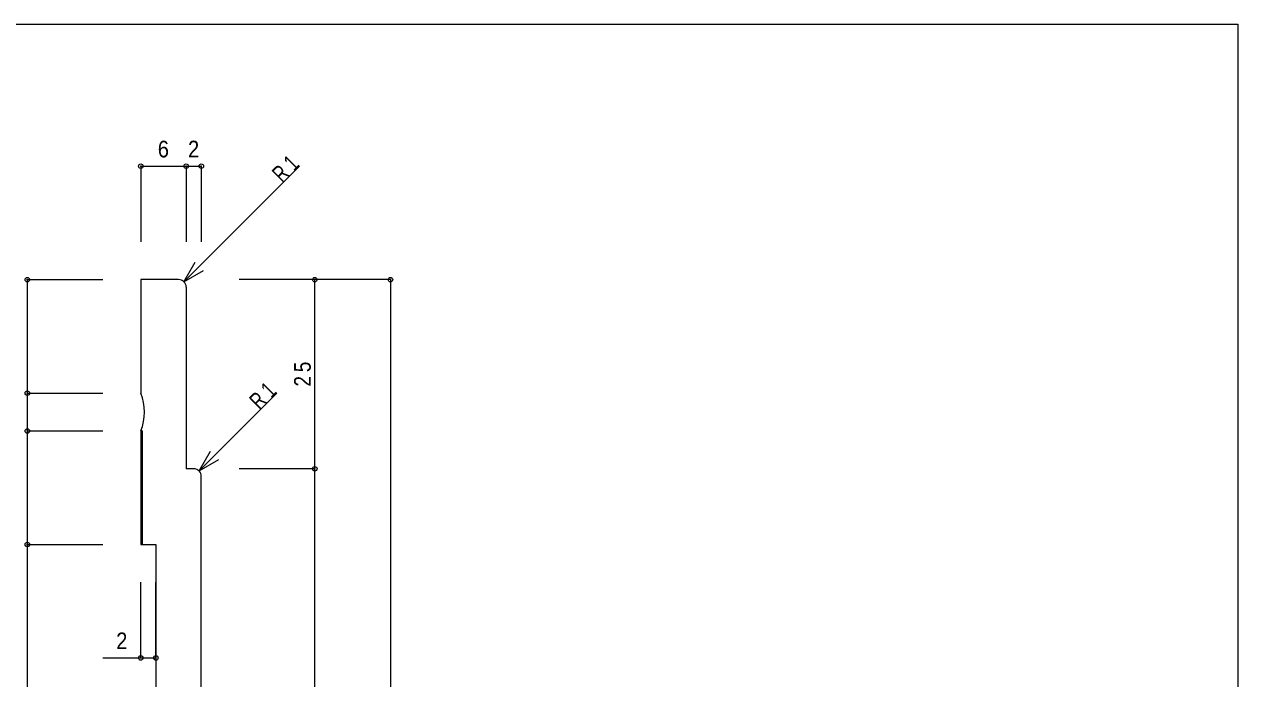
# Model space of a CAD drawing. Units: millimetres on the paper. Extents: x -141 to 141, y -98 to 98.
# Drawn here: x -19.4 to 141, y 11 to 97.5 of the extents above; entities that cross this region are included whole.
import ezdxf
from ezdxf.enums import TextEntityAlignment as Align

# ---------------------------------------------------------------- set-up
doc = ezdxf.new("R2010")
doc.units = ezdxf.units.MM
doc.header["$PDMODE"] = 32
doc.header["$PDSIZE"] = 0.6
for name, color, linetype, lineweight in [('F-0_図面枠', 2, 'Continuous', 9), ('F-3_F-3ﾚｲﾔ', 4, 'Continuous', 9), ('F-4_F-4ﾚｲﾔ', 4, 'Continuous', 9), ('F-8_F-8ﾚｲﾔ', 7, 'Continuous', 9)]:
    doc.layers.add(name, color=color, linetype=linetype, lineweight=lineweight)
doc.styles.add('HGｺﾞｼｯｸM', font='')
doc.styles.get('HGｺﾞｼｯｸM').set_extended_font_data('HGｺﾞｼｯｸM')

msp = doc.modelspace()

# ---------------------------------------------------------------- linework, layer by layer
at = {"layer": 'F-0_図面枠', "color": 5}
for p, q in [((-141, 97.5), (141, 97.5)), ((141, 97.5), (141, -97.5))]:
    msp.add_line(p, q, dxfattribs=at)
at = {"layer": 'F-0_図面枠'}
for p, q in [((-4, 63.75), (-4, 48.75)), ((1, 63.75), (-4, 63.75)), ((2, 62.75), (2, 38.75)), ((-4, 43.75), (-4, 28.75)), ((3, 38.75), (2, 38.75)), ((4, -50.25), (4, 37.75)), ((-4, 28.75), (-2, 28.75)), ((-2, 28.75), (-2, 8.75))]:
    msp.add_line(p, q, dxfattribs=at)
for centre, radius, start, end in [((1, 62.75), 1, 0, 90), ((-10, 46.25), 6.5, 337.38002, 22.61998), ((3, 37.75), 1, 0, 90)]:
    msp.add_arc(centre, radius, start, end, dxfattribs=at)
at = {"layer": 'F-3_F-3ﾚｲﾔ'}
for p, q in [((-4, 78.75), (2, 78.75)), ((-4, 78.75), (-4, 68.75)), ((2, 78.75), (2, 68.75)), ((2, 78.75), (4, 78.75)), ((4, 78.75), (4, 68.75)), ((-19, 63.75), (-19, 48.75)), ((-19, 63.75), (-9, 63.75)), ((19, 63.75), (9, 63.75)), ((19, 38.75), (19, 63.75)), ((29, 63.75), (19, 63.75)), ((29, 63.75), (29, -51.25)), ((-19, 48.75), (-9, 48.75)), ((-19, 48.75), (-19, 43.75)), ((-19, 43.75), (-9, 43.75)), ((-19, 43.75), (-19, 28.75)), ((19, 38.75), (9, 38.75)), ((19, -51.25), (19, 38.75)), ((-19, 28.75), (-9, 28.75)), ((-19, 28.75), (-19, 8.75)), ((-4, 13.75), (-4, 23.75)), ((-2, 13.75), (-2, 23.75)), ((-9, 13.75), (-2, 13.75))]:
    msp.add_line(p, q, dxfattribs=at)
for p in [(-4, 78.75), (2, 78.75), (4, 78.75), (-19, 63.75), (19, 63.75), (29, 63.75), (-19, 48.75), (-19, 43.75), (19, 38.75), (-19, 28.75), (-4, 13.75), (-2, 13.75)]:
    msp.add_point(p, dxfattribs=at)
at = {"layer": 'F-4_F-4ﾚｲﾔ'}
for p, q in [((1.707, 63.457), (17, 78.75)), ((1.707, 63.457), (3.207, 66.055)), ((1.707, 63.457), (4.305, 64.957)), ((3.707, 38.457), (14, 48.75)), ((3.707, 38.457), (5.207, 41.055)), ((3.707, 38.457), (6.305, 39.957))]:
    msp.add_line(p, q, dxfattribs=at)
at = {"layer": 'F-8_F-8ﾚｲﾔ'}
for q in [(-4, 43.75), (-3.8, 28.75)]:
    msp.add_line((-3.8, 43.75), q, dxfattribs=at)

# ---------------------------------------------------------------- texts
at = {"layer": 'F-3_F-3ﾚｲﾔ', "color": 7, "style": 'HGｺﾞｼｯｸM', "width": 0.9}
for s, p in [('6', (-1.75, 79.25)), ('2', (2.25, 79.25)), ('2', (-7.25, 14.25))]:
    msp.add_text(s, height=2.199, dxfattribs=at).set_placement(p, align=Align.BOTTOM_LEFT)
at = {"layer": 'F-3_F-3ﾚｲﾔ', "color": 7, "insert": (18.5, 49.625), "char_height": 2.199, "attachment_point": 7, "rotation": 90, "style": 'HGｺﾞｼｯｸM'}
msp.add_mtext('\\T1.36;\\W0.85;25', dxfattribs=at)
at = {"layer": 'F-4_F-4ﾚｲﾔ', "color": 7, "char_height": 2.199, "attachment_point": 7, "rotation": 45, "style": 'HGｺﾞｼｯｸM'}
for insert in [(14.702, 76.452), (11.702, 46.452)]:
    msp.add_mtext('\\T1.36;\\W0.75;R1', dxfattribs=dict(at, insert=insert))

doc.saveas('drawing.dxf')
